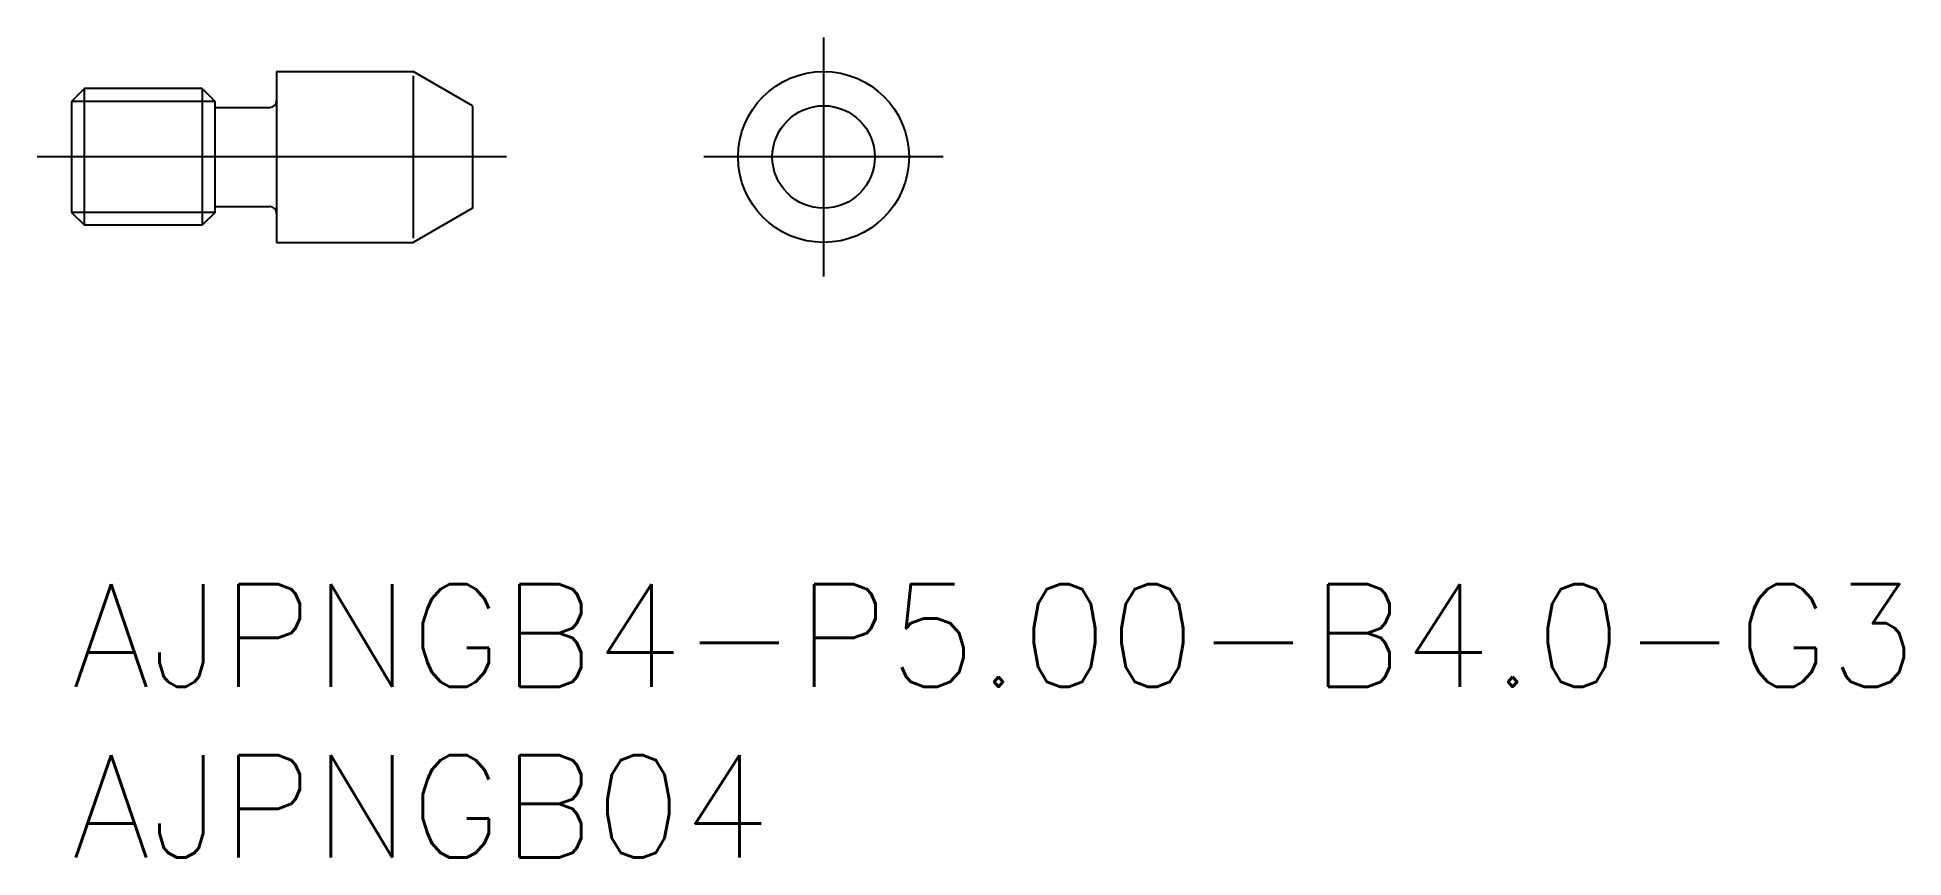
# Model space of a CAD drawing. Extents: x -1 to 53.6, y -8 to 16.
import ezdxf

# ---------------------------------------------------------------- set-up
doc = ezdxf.new("R2010")
doc.units = 0
doc.header["$LTSCALE"] = 0.5
doc.linetypes.add('CENTER', pattern=[50.8, 31.75, -6.35, 6.35, -6.35])
for name, color, linetype in [('MSM_CENTER', 1, 'CENTER'), ('MSM_CONTINUOUS', 7, 'CONTINUOUS'), ('MSM_NARROW', 5, 'CONTINUOUS'), ('MSM_PART_NUMBER', 7, 'CONTINUOUS')]:
    doc.layers.add(name, color=color, linetype=linetype)
doc.styles.get("Standard").update_dxf_attribs({"font": 'txt.shx', "height": 0.8, "bigfont": 'bigfont.shx'})

# ---------------------------------------------------------------- blocks, each defined once
blk = doc.blocks.new('*U15')
at = {"layer": 'MSM_PART_NUMBER'}
blk.add_text('AJPNGB4-P5.00-B4.0-G3', height=3, dxfattribs=at).set_placement((0, -3))
blk = doc.blocks.new('*U16')
at = {"layer": 'MSM_PART_NUMBER'}
blk.add_text('AJPNGB04', height=3, dxfattribs=at).set_placement((0, -8))

msp = doc.modelspace()

# ---------------------------------------------------------------- linework, layer by layer
at = {"layer": 'MSM_CENTER'}
for p, q in [((22.008, 16), (22.008, 9)), ((12.732, 12.5), (-1, 12.5)), ((25.508, 12.5), (18.508, 12.5))]:
    msp.add_line(p, q, dxfattribs=at)
at = {"layer": 'MSM_CONTINUOUS'}
for p, q in [((6, 15), (10, 15)), ((6, 15), (6, 10)), ((11.732, 14), (10, 15)), ((0.379, 14.5), (0, 14.121)), ((0.379, 10.5), (0.379, 14.5)), ((3.821, 14.5), (0.379, 14.5)), ((3.821, 14.5), (4.2, 14.121)), ((3.821, 14.5), (3.821, 10.5)), ((0, 14.121), (0, 10.879)), ((4.2, 10.879), (4.2, 14.121)), ((4.2, 13.95), (5.8, 13.95)), ((11.732, 14), (11.732, 11)), ((4.2, 11.05), (5.8, 11.05)), ((11.732, 11), (10, 10)), ((0, 10.879), (0.379, 10.5)), ((3.821, 10.5), (0.379, 10.5)), ((4.2, 10.879), (3.821, 10.5)), ((6, 10), (10, 10))]:
    msp.add_line(p, q, dxfattribs=at)
for radius in [2.5, 1.5]:
    msp.add_circle((22.008, 12.5), radius, dxfattribs=at)
for centre, start, end in [((5.8, 14.15), 270, 0), ((5.8, 10.85), 0, 90)]:
    msp.add_arc(centre, 0.2, start, end, dxfattribs=at)
at = {"layer": 'MSM_NARROW'}
for p, q in [((10, 14.875), (10, 10.125)), ((4.2, 14.121), (0, 14.121)), ((4.2, 10.879), (0, 10.879))]:
    msp.add_line(p, q, dxfattribs=at)

# ---------------------------------------------------------------- block references
at = {"layer": 'MSM_CONTINUOUS'}
for name in ['*U15', '*U16']:
    msp.add_blockref(name, (0, 0), dxfattribs=at)

doc.saveas('drawing.dxf')
